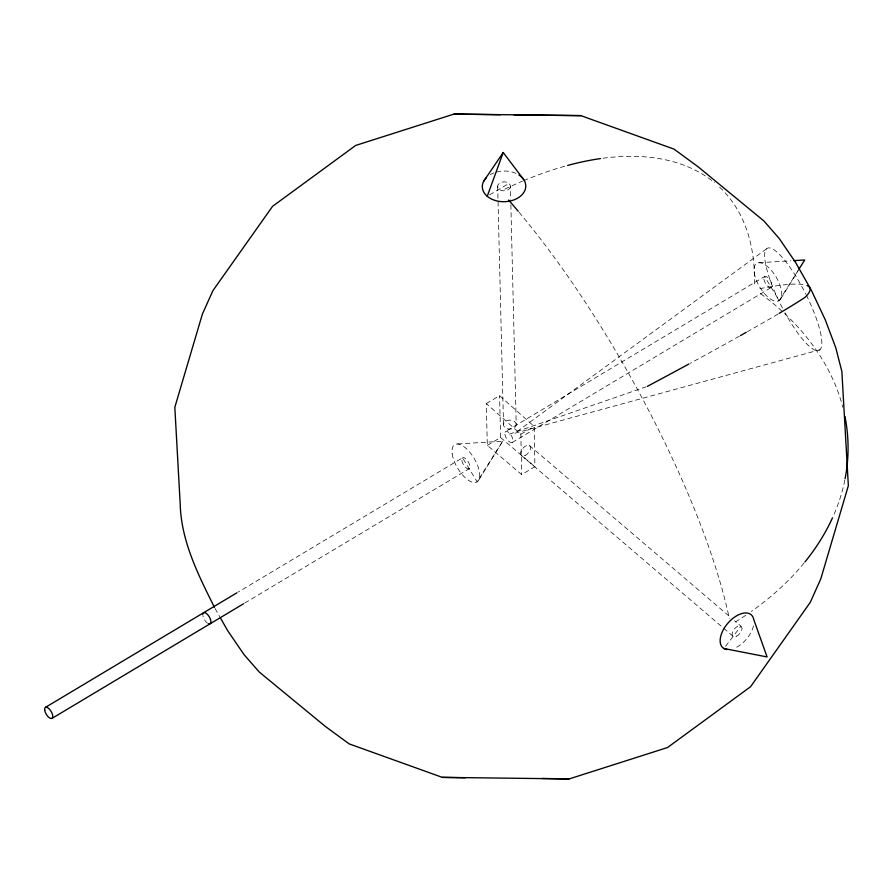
<?xml version="1.0" encoding="UTF-8"?>
<svg xmlns="http://www.w3.org/2000/svg" width="893" height="893" viewBox="0 0 893 893"><rect width="100%" height="100%" fill="white"/><g stroke="black" fill="none" stroke-linecap="round" stroke-linejoin="round"><path stroke-width="0.67" stroke-dasharray="4.46 3.35" d="M478.86 479.842L502.67 441.242L457.049 443.977M780.906 298.597L798.23 270.512M502.67 441.242L477.152 481.829L462.541 457.785L238.141 592.07M798.163 270.423L779.209 300.573L764.598 276.54L505.572 431.531M725.562 646.286L740.933 626.216L734.593 620.802M766.484 248.879L514.681 433.284L820.008 349.743M512.225 442.481L771.251 287.479M244.794 603.021L469.193 468.736M489.598 194.886L508.999 183.433M486.283 403.547L499.578 395.711L534.159 426.396L534.929 466.726L521.646 474.563L487.31 445.35L486.283 403.547L520.865 434.232L521.646 474.563M487.31 445.35L500.593 437.514L499.578 395.711M520.865 434.232L534.159 426.396M509.367 434.11L646.019 386.836M759.106 262.721L790.897 260.812M500.593 437.514L534.929 466.726M529.471 445.562L730.362 617.186M521.702 455.709L722.593 627.332M723.654 628.225L733.164 636.363M215.09 608.49L219.723 616.672M510.416 186.737A6.407 4.521 -1.4 0 1 500.303 190.075A6.407 4.521 -1.4 0 1 501.408 182.272A6.407 4.521 -1.4 0 1 510.416 186.737L510.729 199.273M510.863 204.843L516.243 424.968A6.407 4.521 -1.4 0 1 506.13 428.316A6.407 4.521 -1.4 0 1 507.235 420.503A6.407 4.521 -1.4 0 1 516.243 424.968M497.669 185.99L503.496 424.231M806.312 295.081A57.241 13.574 63.1 0 1 819.796 349.933A57.241 13.574 63.1 0 1 785.014 312.773M782.458 308.029A57.241 13.574 63.1 0 1 767.132 248.377A57.241 13.574 63.1 0 1 805.888 294.221M519.056 212.244A339.876 90.182 60.8 0 1 729.302 618.391M719.613 187.184A334.417 182.25 -44.9 0 1 754.429 284.465M504.858 189.115A334.417 182.25 -44.9 0 1 522.438 181.19M523.7 180.654A334.417 182.25 -44.9 0 1 567.647 165.439M603.054 158.24A334.417 182.25 -44.9 0 1 714.512 182.697M844.823 480.099A324.583 227.637 -1.6 0 1 833.091 516.522M804.091 563.003A324.583 227.637 -1.6 0 1 751.348 611.448M745.733 615.322A324.583 227.637 -1.6 0 1 735.319 622.03M760.523 293.618A324.583 227.637 -1.6 0 1 842.836 407.297M207.522 623.225A6.407 2.824 59.1 0 1 202.811 615.478M759.865 288.651A325.32 32.282 -20.2 0 1 806.323 285.269M778.049 314.012A374.547 12.904 -27 0 1 747.463 331.638M739.348 336.203A374.547 12.904 -27 0 1 690.11 363.351M753.469 625.859A21.733 12.223 -49.5 0 1 735.218 647.938M490.29 174.66A21.733 15.337 -1.4 0 1 493.84 172.941M496.419 172.092A21.733 15.337 -1.4 0 1 516.723 173.744M452.193 453.823A21.733 9.6 59.1 0 0 474.685 482.555A21.733 9.6 59.1 0 0 470.734 453.41A21.733 9.6 59.1 0 0 452.193 453.823M461.837 460.487A6.407 2.824 59.1 0 0 468.468 468.948A6.407 2.824 59.1 0 0 467.296 460.364A6.407 2.824 59.1 0 0 461.837 460.487M754.239 272.577A21.733 9.6 59.1 0 0 776.743 301.298A21.733 9.6 59.1 0 0 772.78 272.164A21.733 9.6 59.1 0 0 754.239 272.577M763.883 279.23A6.407 2.824 59.1 0 0 770.525 287.691A6.407 2.824 59.1 0 0 769.353 279.107A6.407 2.824 59.1 0 0 763.883 279.23M504.869 434.221A6.407 2.824 59.1 0 0 511.499 442.694A6.407 2.824 59.1 0 0 510.338 434.11A6.407 2.824 59.1 0 0 504.869 434.221M736.513 636.196A6.407 3.605 -49.5 0 0 741.614 626.875A6.407 3.605 -49.5 0 0 733.03 630.793A6.407 3.605 -49.5 0 0 736.513 636.196M525.051 455.542A6.407 3.605 -49.5 0 0 530.152 446.221A6.407 3.605 -49.5 0 0 521.568 450.139A6.407 3.605 -49.5 0 0 525.051 455.542"/><path stroke-width="1.34" d="M487.232 196.281L503.217 152.513L523.856 179.806M798.889 269.262L804.727 259.986L793.665 260.644M483.716 181.19L503.217 152.513M45.387 707.412L236.946 592.785M52.051 718.363L243.599 603.735M220.392 617.844L227.682 630.704L244.035 654.614L259.26 672.038L325.175 726.299L349.141 743.88L442.314 777.368L569.154 778.93L667.495 747.553L750.578 686.717L810.264 602.362L820.779 578.91L848.35 485.714L841.865 371.488L835.77 347.757L825.266 319.794L811.391 290.348L795.496 262.296L779.131 238.386L763.906 220.962L697.991 166.701L674.036 149.12L580.852 115.632L454.012 114.07L355.671 145.447L272.599 206.283L212.914 290.638L202.387 314.09L174.827 407.286L180.219 504.322C181.167 541.08 198.335 575.07 214.432 607.329M500.337 114.75L454.012 114.07M514.212 114.907L580.852 115.632M542.274 778.462L569.154 778.93M442.314 777.368L465.186 777.758M723.877 648.485L767.098 656.958L753.759 619.575A21.733 12.223 -49.5 0 0 728.275 622.745A21.733 12.223 -49.5 0 0 727.069 649.546M508.597 200.077A339.876 90.182 60.8 0 1 518.174 211.206M567.647 165.439A334.417 182.25 -44.9 0 1 600.498 158.586M844.945 416.473A324.583 227.637 -1.6 0 1 845.079 478.771M832.51 517.806A324.583 227.637 -1.6 0 1 804.961 561.931M203.515 612.788A6.407 2.824 59.1 0 1 210 618.19A6.407 2.824 59.1 0 1 208.538 623.772M202.778 614.295A6.407 2.824 59.1 0 1 203.024 613.368M779.187 313.343A374.547 12.904 -27 0 0 805.129 297.291A325.32 32.282 -20.2 0 0 807.272 285.648M746.235 332.33A374.547 12.904 -27 0 1 740.52 335.545M688.883 364.02A374.547 12.904 -27 0 1 647.336 386.379M518.922 174.995A21.733 15.337 -1.4 0 1 520.519 196.17A21.733 15.337 -1.4 0 1 490.603 198.581A21.733 15.337 -1.4 0 1 486.406 177.618M44.683 710.102A6.407 2.824 59.1 0 0 51.314 718.575A6.407 2.824 59.1 0 0 50.153 709.98A6.407 2.824 59.1 0 0 44.683 710.102"/></g></svg>
